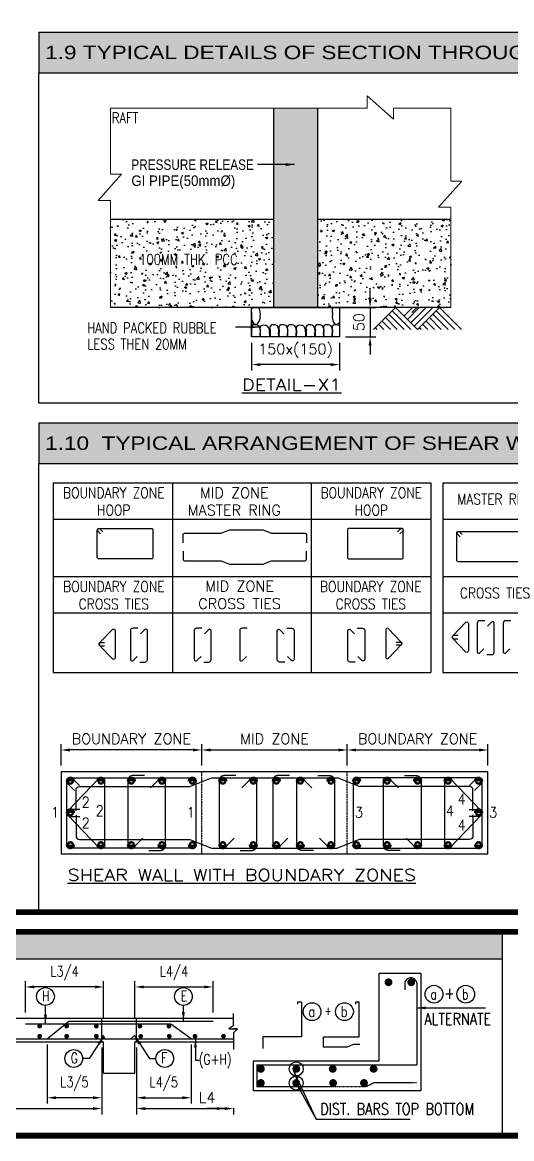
# Model space of a CAD drawing. Header units: inches. Extents: x 74008 to 297778, y 30011 to 129011.
# Drawn here: x 98459 to 110983, y 54626 to 83181 of the extents above; entities that cross this region are included whole.
import ezdxf
from ezdxf.enums import TextEntityAlignment as Align

# ---------------------------------------------------------------- set-up
doc = ezdxf.new("R2010")
doc.units = ezdxf.units.IN
doc.header["$MEASUREMENT"] = 0
doc.linetypes.add('HIDDEN', pattern=[0.375, 0.25, -0.125])
for name, color, linetype in [('BEAM', 7, 'Continuous'), ('BEAM LAYOUT DIMENTION AROOW', 9, 'Continuous'), ('BEAM_BAR', 4, 'Continuous'), ('BEAM_DETAILING_DIMENSION_ARROW', 9, 'Continuous'), ('BEAM_DETAILING_TITLE', 7, 'Continuous'), ('BEAM_SCHEDULE', 7, 'Continuous'), ('BEAM_STEEL_TEXT', 7, 'Continuous'), ('COL_STEEL', 7, 'Continuous'), ('COLUMN', 2, 'Continuous'), ('COLUMN LINKS NO_TEXT', 7, 'Continuous'), ('COLUMN_CENTER', 1, 'Continuous'), ('COLUMN_SCHEDULE', 7, 'Continuous'), ('DOUNT', 7, 'Continuous'), ('ELEVMARK', 7, 'Continuous'), ('HARD_STRATA', 8, 'Continuous'), ('HATCH', 8, 'Continuous'), ('RUBBLE', 8, 'Continuous'), ('Schedule Border', 4, 'Continuous')]:
    doc.layers.add(name, color=color, linetype=linetype)
doc.layers.add('CUTOUT', color=8, linetype='Continuous', lineweight=5)
doc.layers.add('SOLID', color=11, linetype='Continuous', lineweight=15)
doc.styles.add('ARIAL', font='arial.ttf')
doc.styles.add('ROMAND', font='romanD.shx')
doc.styles.add('ROMANS', font='romans.shx')
doc.dimstyles.new('DIM-150', dxfattribs={"dimscale": 150, "dimtxt": 1.8, "dimasz": 1.25, "dimexe": 1, "dimexo": 1, "dimgap": 1, "dimtad": 1, "dimdec": 0, "dimzin": 0, "dimdsep": 46, "dimtxsty": 'ROMANS', "dimblk2": 'DOT', "dimcen": 0.0625, "dimdle": 0.5, "dimclrd": 9, "dimclre": 9, "dimclrt": 7, "dimadec": 0, "dimazin": 0, "dimtfac": 1, "dimtdec": 0, "dimtmove": 0, "dimatfit": 3, "dimfxl": 0, "dimtolj": 1, "dimtzin": 3, "dimarcsym": 0})

# ---------------------------------------------------------------- blocks, each defined once
blk = doc.blocks.new('*T120')
at = {"layer": 'BEAM_SCHEDULE', "color": 4}
for p, q in [((0, 0), (41640, 0)), ((0, 0), (0, -1044)), ((41640, 0), (41640, -1044)), ((0, -1044), (41640, -1044))]:
    blk.add_line(p, q, dxfattribs=at)
at = {"layer": 'BEAM_SCHEDULE', "color": 58}
blk.add_solid([(0, 0), (0, -1044), (41640, 0), (41640, -1044)], dxfattribs=at)
at = {"layer": 'BEAM_SCHEDULE', "color": 3, "insert": (162, -522), "char_height": 345, "width": 41315.56, "attachment_point": 4, "style": 'ARIAL'}
blk.add_mtext('{\\W1.2;1.9 TYPICAL DETAILS OF SECTION THROUGH BASEMENT RAFT }', dxfattribs=at)
blk = doc.blocks.new('*T127')
at = {"layer": 'BEAM_SCHEDULE', "color": 4}
for p, q in [((0, 0), (24653, 0)), ((0, 0), (0, -1044)), ((24653, 0), (24653, -1044)), ((0, -1044), (24653, -1044))]:
    blk.add_line(p, q, dxfattribs=at)
at = {"layer": 'BEAM_SCHEDULE', "color": 58}
blk.add_solid([(0, 0), (0, -1044), (24653, 0), (24653, -1044)], dxfattribs=at)
at = {"layer": 'BEAM_SCHEDULE', "color": 3, "insert": (162, -522), "char_height": 345, "width": 24329.38, "attachment_point": 4, "style": 'ARIAL'}
blk.add_mtext('{\\W1.2;1.10  TYPICAL ARRANGEMENT OF SHEAR WALL }', dxfattribs=at)
blk = doc.blocks.new('*T130')
at = {"layer": 'BEAM_SCHEDULE', "color": 4}
for p, q in [((0, 0), (32205, 0)), ((0, 0), (0, -696)), ((32205, 0), (32205, -696)), ((0, -696), (32205, -696))]:
    blk.add_line(p, q, dxfattribs=at)
at = {"layer": 'BEAM_SCHEDULE', "color": 58}
blk.add_solid([(0, 0), (0, -696), (32205, 0), (32205, -696)], dxfattribs=at)
at = {"layer": 'BEAM_SCHEDULE', "color": 3, "insert": (108, -348), "char_height": 345, "width": 31989.01, "attachment_point": 4, "style": 'ARIAL'}
blk.add_mtext('{\\W1.2;3.1  TYPICAL DETAILS OF R.C.C. SLAB}', dxfattribs=at)
blk = doc.blocks.new('_DOT')
at = {"color": 0, "linetype": 'ByBlock'}
blk.add_line((-0.5, 0), (-1, 0), dxfattribs=at)
at = {"color": 0, "linetype": 'ByBlock', "const_width": 0.5}
blk.add_lwpolyline([(-0.25, 0, 1), (0.25, 0, 1)], format="xyb", close=True, dxfattribs=at)
blk = doc.blocks.new('*D109')
at = {"layer": 'BEAM_DETAILING_DIMENSION_ARROW', "color": 9, "lineweight": -2}
for p, q in [((107359, 76112), (107359, 76337)), ((106163, 75887), (107509, 75887)), ((107359, 75887), (107359, 75137)), ((106726, 75137), (107509, 75137)), ((107359, 74912), (107359, 74687))]:
    blk.add_line(p, q, dxfattribs=at)
at = {"layer": 'BEAM_DETAILING_DIMENSION_ARROW', "color": 9}
for points in [[(107322, 76112), (107397, 76112), (107359, 75887)], [(107322, 74912), (107397, 74912), (107359, 75137)]]:
    blk.add_solid(points, dxfattribs=at)
at = {"layer": 'DEFPOINTS', "color": 0}
for p in [(106013, 75887, 0), (106576, 75137), (107359, 75137)]:
    blk.add_point(p, dxfattribs=at)
at = {"layer": 'BEAM_DETAILING_DIMENSION_ARROW', "color": 7, "insert": (107074, 75512), "char_height": 270, "attachment_point": 5, "rotation": 90, "style": 'ROMANS'}
blk.add_mtext('\\A1;50', dxfattribs=at)
blk = doc.blocks.new('*D110')
at = {"layer": 'BEAM_DETAILING_DIMENSION_ARROW', "color": 9, "lineweight": -2}
for p, q in [((104326, 74987), (104326, 74276)), ((106576, 74987), (106576, 74276)), ((106351, 74426), (104551, 74426))]:
    blk.add_line(p, q, dxfattribs=at)
at = {"layer": 'BEAM_DETAILING_DIMENSION_ARROW', "color": 9}
for points in [[(104551, 74463), (104551, 74388), (104326, 74426)], [(106351, 74463), (106351, 74388), (106576, 74426)]]:
    blk.add_solid(points, dxfattribs=at)
at = {"layer": 'DEFPOINTS', "color": 0}
for p in [(104326, 75137), (106576, 75137), (104326, 74426)]:
    blk.add_point(p, dxfattribs=at)
at = {"layer": 'BEAM_DETAILING_DIMENSION_ARROW', "color": 7, "insert": (105451, 74781), "char_height": 270, "attachment_point": 5, "style": 'ROMANS'}
blk.add_mtext('\\A1;150x(150)', dxfattribs=at)
blk = doc.blocks.new('*D60')
at = {"layer": 'BEAM_DETAILING_DIMENSION_ARROW', "color": 9, "lineweight": -2}
for p, q in [((102780, 57032), (102780, 55523)), ((101380, 56219), (101380, 55523)), ((101605, 55673), (102555, 55673))]:
    blk.add_line(p, q, dxfattribs=at)
at = {"layer": 'BEAM_DETAILING_DIMENSION_ARROW', "color": 9}
for points in [[(101605, 55710), (101605, 55635), (101380, 55673)], [(102555, 55710), (102555, 55635), (102780, 55673)]]:
    blk.add_solid(points, dxfattribs=at)
at = {"layer": 'DEFPOINTS', "color": 0}
for p in [(102780, 57182), (101380, 56369), (102780, 55673)]:
    blk.add_point(p, dxfattribs=at)
at = {"layer": 'BEAM_DETAILING_DIMENSION_ARROW', "color": 7, "insert": (102080, 56029), "char_height": 270, "attachment_point": 5, "style": 'ROMANS'}
blk.add_mtext('\\A1;{\\W0.8;\\C6;L4/5}', dxfattribs=at)
blk = doc.blocks.new('*D61')
at = {"layer": 'BEAM_DETAILING_DIMENSION_ARROW', "color": 9, "lineweight": -2}
for p, q in [((99095, 57032), (99095, 55523)), ((100492, 56250), (100492, 55523)), ((100267, 55673), (99320, 55673))]:
    blk.add_line(p, q, dxfattribs=at)
at = {"layer": 'BEAM_DETAILING_DIMENSION_ARROW', "color": 9}
for points in [[(99320, 55710), (99320, 55635), (99095, 55673)], [(100267, 55710), (100267, 55635), (100492, 55673)]]:
    blk.add_solid(points, dxfattribs=at)
at = {"layer": 'DEFPOINTS', "color": 0}
for p in [(99095, 57182), (100492, 56400), (99095, 55673)]:
    blk.add_point(p, dxfattribs=at)
at = {"layer": 'BEAM_DETAILING_DIMENSION_ARROW', "color": 7, "insert": (99793, 56029), "char_height": 270, "attachment_point": 5, "style": 'ROMANS'}
blk.add_mtext('\\A1;{\\W0.8;\\C6;L3/5}', dxfattribs=at)
blk = doc.blocks.new('*D65')
at = {"layer": 'BEAM_DETAILING_DIMENSION_ARROW', "color": 9, "lineweight": -2}
for p, q in [((94416, 56955), (94416, 55246)), ((100492, 56955), (100492, 55246)), ((94641, 55396), (100267, 55396))]:
    blk.add_line(p, q, dxfattribs=at)
at = {"layer": 'BEAM_DETAILING_DIMENSION_ARROW', "color": 9}
for points in [[(94641, 55433), (94641, 55358), (94416, 55396)], [(100267, 55433), (100267, 55358), (100492, 55396)]]:
    blk.add_solid(points, dxfattribs=at)
at = {"layer": 'DEFPOINTS', "color": 0}
for p in [(94416, 57105), (100492, 57105), (100492, 55396)]:
    blk.add_point(p, dxfattribs=at)
at = {"layer": 'BEAM_DETAILING_DIMENSION_ARROW', "color": 7, "insert": (97454, 55681), "char_height": 270, "attachment_point": 5, "style": 'ROMANS'}
blk.add_mtext('\\A1;{\\C6;L3}', dxfattribs=at)
blk = doc.blocks.new('*D71')
at = {"layer": 'BEAM_DETAILING_DIMENSION_ARROW', "color": 9, "lineweight": -2}
for p, q in [((98540, 57855), (98540, 58657)), ((100540, 57855), (100540, 58657)), ((100315, 58507), (98765, 58507))]:
    blk.add_line(p, q, dxfattribs=at)
at = {"layer": 'BEAM_DETAILING_DIMENSION_ARROW', "color": 9}
for points in [[(98765, 58544), (98765, 58469), (98540, 58507)], [(100315, 58544), (100315, 58469), (100540, 58507)]]:
    blk.add_solid(points, dxfattribs=at)
at = {"layer": 'DEFPOINTS', "color": 0}
for p in [(98540, 58507), (98540, 57705), (100540, 57705)]:
    blk.add_point(p, dxfattribs=at)
at = {"layer": 'BEAM_DETAILING_DIMENSION_ARROW', "color": 7, "insert": (99540, 58862), "char_height": 270, "attachment_point": 5, "style": 'ROMANS'}
blk.add_mtext('\\A1;{\\W0.8;\\C6;L3/4}', dxfattribs=at)
blk = doc.blocks.new('*D72')
at = {"layer": 'BEAM_DETAILING_DIMENSION_ARROW', "color": 9, "lineweight": -2}
for p, q in [((101340, 57855), (101340, 58657)), ((103340, 57855), (103340, 58657)), ((101565, 58507), (103115, 58507))]:
    blk.add_line(p, q, dxfattribs=at)
at = {"layer": 'BEAM_DETAILING_DIMENSION_ARROW', "color": 9}
for points in [[(101565, 58544), (101565, 58469), (101340, 58507)], [(103115, 58544), (103115, 58469), (103340, 58507)]]:
    blk.add_solid(points, dxfattribs=at)
at = {"layer": 'DEFPOINTS', "color": 0}
for p in [(103340, 58507), (101340, 57705), (103340, 57705)]:
    blk.add_point(p, dxfattribs=at)
at = {"layer": 'BEAM_DETAILING_DIMENSION_ARROW', "color": 7, "insert": (102340, 58862), "char_height": 270, "attachment_point": 5, "style": 'ROMANS'}
blk.add_mtext('\\A1;{\\W0.8;\\C6;L4/4}', dxfattribs=at)
blk = doc.blocks.new('*D211')
at = {"layer": 'BEAM_DETAILING_DIMENSION_ARROW', "color": 9, "lineweight": -2}
for p, q in [((101380, 56955), (101380, 55246)), ((103864, 55407), (103864, 55246)), ((101605, 55396), (103639, 55396))]:
    blk.add_line(p, q, dxfattribs=at)
at = {"layer": 'BEAM_DETAILING_DIMENSION_ARROW', "color": 9}
for points in [[(101605, 55433), (101605, 55358), (101380, 55396)], [(103639, 55433), (103639, 55358), (103864, 55396)]]:
    blk.add_solid(points, dxfattribs=at)
at = {"layer": 'DEFPOINTS', "color": 0}
for p in [(101380, 57105), (103864, 55557), (103864, 55396)]:
    blk.add_point(p, dxfattribs=at)
at = {"layer": 'BEAM_DETAILING_DIMENSION_ARROW', "color": 7, "insert": (103188, 55681), "char_height": 270, "attachment_point": 5, "style": 'ROMANS'}
blk.add_mtext('\\A1;{\\C6;L4}', dxfattribs=at)
blk = doc.blocks.new('*D76')
at = {"layer": 'BEAM_DETAILING_DIMENSION_ARROW', "color": 9, "lineweight": -2}
for p, q in [((99450, 64169), (99450, 64718)), ((102825, 64568), (99675, 64568)), ((103050, 64169), (103050, 64718))]:
    blk.add_line(p, q, dxfattribs=at)
at = {"layer": 'BEAM_DETAILING_DIMENSION_ARROW', "color": 9}
for points in [[(99675, 64605), (99675, 64530), (99450, 64568)], [(102825, 64605), (102825, 64530), (103050, 64568)]]:
    blk.add_solid(points, dxfattribs=at)
at = {"layer": 'DEFPOINTS', "color": 0}
for p in [(99450, 64568), (99450, 64019), (103050, 64019)]:
    blk.add_point(p, dxfattribs=at)
at = {"layer": 'BEAM_DETAILING_DIMENSION_ARROW', "color": 7, "insert": (101250, 64853), "char_height": 270, "attachment_point": 5, "style": 'ROMANS'}
blk.add_mtext('\\A1;BOUNDARY ZONE', dxfattribs=at)
blk = doc.blocks.new('*D77')
at = {"layer": 'BEAM_DETAILING_DIMENSION_ARROW', "color": 9, "lineweight": -2}
for p, q in [((106775, 64169), (106775, 64718)), ((107000, 64568), (110150, 64568)), ((110375, 64169), (110375, 64718))]:
    blk.add_line(p, q, dxfattribs=at)
at = {"layer": 'BEAM_DETAILING_DIMENSION_ARROW', "color": 9}
for points in [[(107000, 64605), (107000, 64530), (106775, 64568)], [(110150, 64605), (110150, 64530), (110375, 64568)]]:
    blk.add_solid(points, dxfattribs=at)
at = {"layer": 'DEFPOINTS', "color": 0}
for p in [(110375, 64568), (106775, 64019), (110375, 64019)]:
    blk.add_point(p, dxfattribs=at)
at = {"layer": 'BEAM_DETAILING_DIMENSION_ARROW', "color": 7, "insert": (108575, 64853), "char_height": 270, "attachment_point": 5, "style": 'ROMANS'}
blk.add_mtext('\\A1;BOUNDARY ZONE', dxfattribs=at)
blk = doc.blocks.new('*D78')
at = {"layer": 'BEAM_DETAILING_DIMENSION_ARROW', "color": 9, "lineweight": -2}
for p, q in [((103050, 64169), (103050, 64718)), ((103275, 64568), (106550, 64568)), ((106775, 64169), (106775, 64718))]:
    blk.add_line(p, q, dxfattribs=at)
at = {"layer": 'BEAM_DETAILING_DIMENSION_ARROW', "color": 9}
for points in [[(103275, 64605), (103275, 64530), (103050, 64568)], [(106550, 64605), (106550, 64530), (106775, 64568)]]:
    blk.add_solid(points, dxfattribs=at)
at = {"layer": 'DEFPOINTS', "color": 0}
for p in [(106775, 64568), (103050, 64019), (106775, 64019)]:
    blk.add_point(p, dxfattribs=at)
at = {"layer": 'BEAM_DETAILING_DIMENSION_ARROW', "color": 7, "insert": (104913, 64853), "char_height": 270, "attachment_point": 5, "style": 'ROMANS'}
blk.add_mtext('\\A1;MID ZONE', dxfattribs=at)

msp = doc.modelspace()

# ---------------------------------------------------------------- hatches: boundary and pattern name
at = {"layer": 'HATCH'}
h = msp.add_hatch(dxfattribs=at)
h.set_pattern_fill('AR-CONC', color=256, scale=75, style=0)
h.set_pattern_definition([(50, (-11984041.02, -1375973.5), (537.945137, -47.064101), [56.25, -618.75]), (355, (-11984041, -1375973.5), (-104.0635, 564.1441), [45, -495]), (100.4514, (-11983996.2, -1375977.4), (433.882036, 517.079657), [47.805142, -525.856584]), (46.1842, (-11984041, -1375823.5), (800.430786, -124.13926), [84.375, -928.125]), (96.6356, (-11983974.3, -1375833.8), (700.99703, 730.588403), [71.707716, -788.78475]), (351.1842, (-11984041, -1375823.5), (700.99646, 730.58895), [67.5, -742.5]), (21, (-11983966.02, -1375861), (447.680289, -301.964168), [56.25, -618.75]), (326, (-11983966, -1375861), (182.4865, 543.862534), [45, -495]), (71.4514, (-11983928.7, -1375886.15), (630.166971, 241.897873), [47.805143, -525.856584]), (37.5, (-11984041.02, -1375973.5), (9.1198915, 249.6703904), [0, -489, 0, -502.5, 0, -496.875]), (7.5, (-11984041.02, -1375973.5), (197.302153, 295.808784), [0, -286.5, 0, -477.75, 0, -189.375]), (327.5, (-11984208.27, -1375973.5), (400.366827, -16.9161538), [0, -187.5, 0, -585, 0, -776.25]), (317.5, (-11984283.27, -1375973.5), (437.389627, 75.078737), [0, -243.75, 0, -388.5, 0, -551.25])])
h.paths.add_polyline_path([(100711.5, 78136.6), (100711.5, 75886.6), (104888.3, 75886.6), (104888.3, 78136.6)])
h.paths.add_polyline_path([(109431.8, 75886.6), (109414.4, 78136.6), (106013.3, 78136.6), (106013.3, 75886.6)])
at = {"layer": 'SOLID'}
msp.add_hatch(color=256, dxfattribs=at).paths.add_polyline_path([(106013.3, 80989.2), (104888.3, 80989.2), (104888.3, 75886.6), (106013.3, 75886.6)])

# ---------------------------------------------------------------- linework, layer by layer
at = {"color": 8}
for points in [[(98880, 81887.1), (140519.5, 81887.1), (140519.5, 73436.4), (98880, 73436.4)], [(98880, 71892.4), (123533.3, 71892.4), (123533.3, 60418), (98880, 60418)], [(78534.9, 59222), (110740, 59222), (110740, 54700.6), (78534.9, 54700.6)]]:
    msp.add_lwpolyline(points, close=True, dxfattribs=at)
at = {"layer": 'BEAM', "ltscale": 7}
for p, q in [((104888.3, 78136.6, 0), (100711.5, 78136.6, 0)), ((109425.5, 78136.6, 0), (106013.3, 78136.6, 0)), ((109423.1, 75886.6, 0), (100711.5, 75886.6, 0))]:
    msp.add_line(p, q, dxfattribs=at)
at = {"layer": 'BEAM', "color": 7}
for p, q in [((107588.1, 56615.9), (107588.1, 58862.6)), ((107588.1, 58862.6), (108654.4, 58862.6)), ((108654.4, 58862.6), (108654.4, 55847.6)), ((104363.7, 56615.9), (107588.1, 56615.9)), ((104363.7, 56615.9), (104363.7, 55847.6)), ((108654.4, 55847.6), (104363.7, 55847.6))]:
    msp.add_line(p, q, dxfattribs=at)
at = {"layer": 'BEAM'}
for p, q in [((100540, 57705.2), (100540, 58063.8)), ((101340, 57705.2), (101340, 58051.3)), ((78840, 57705.2), (103858, 57705.2)), ((100491.6, 57105.2), (100491.6, 57705.2)), ((101379.7, 57105.2), (101379.7, 57705.2)), ((94340, 57105.2), (100540, 57105.2)), ((100540, 56305.2), (100540, 57105.2)), ((101340, 56305.2), (101340, 57105.2)), ((101340, 57105.2), (103858, 57105.2)), ((100540, 56305.2), (101340, 56305.2))]:
    msp.add_line(p, q, dxfattribs=at)
at = {"layer": 'BEAM', "color": 8}
for p, q in [((103858, 57823.8), (103858, 57509.4)), ((103858, 57509.4), (103740.8, 57437.9)), ((103740.8, 57437.9), (103969.4, 57437.9)), ((103863.9, 57437.9), (103969.4, 57437.9)), ((103969.4, 57437.9), (103863.9, 57437.9)), ((103969.4, 57437.9), (103863.9, 57330.7)), ((103863.9, 57330.7), (103863.9, 56906.5))]:
    msp.add_line(p, q, dxfattribs=at)
at = {"layer": 'BEAM', "color": 224, "const_width": 150}
for points in [[(140519.5, 60418), (74507.6, 60418), (74507.6, 128510.7), (140519.5, 128510.7)], [(78534.9, 54700.6), (125932.6, 54700.6), (125932.6, 59918), (78534.9, 59918)]]:
    msp.add_lwpolyline(points, close=True, dxfattribs=at)
at = {"layer": 'BEAM_BAR', "color": 6, "ltscale": 0.5}
for p, q in [((103298.9, 63857.8), (106526.6, 63857.8)), ((103298.9, 62057.8), (106526.6, 62057.8))]:
    msp.add_line(p, q, dxfattribs=at)
at = {"layer": 'BEAM_BAR', "color": 4}
for p, q in [((108247.9, 58552.3), (108247.9, 58430.7)), ((108554.4, 58604.5), (108554.4, 56515.9)), ((104463.7, 56515.9), (108554.4, 56515.9)), ((104463.7, 56515.9), (104463.7, 55947.6))]:
    msp.add_line(p, q, dxfattribs=at)
at = {"layer": 'BEAM_BAR'}
for p, q in [((102255.5, 57557.6), (98537.5, 57557.6)), ((99094.8, 57181.8), (99652.2, 57630.9)), ((99652.2, 57630.9), (103340.9, 57630.9)), ((102776.2, 57181.8), (102255.5, 57557.6)), ((78919.1, 57181.8), (103858, 57181.8)), ((100580.2, 57181.8), (100516.4, 57276.7)), ((101232.3, 57181.8), (101337.9, 57271.3))]:
    msp.add_line(p, q, dxfattribs=at)
at = {"layer": 'BEAM_BAR', "color": 4, "linetype": 'HIDDEN'}
for p, q in [((107228.5, 55947.6), (107462, 56061.5)), ((107462, 56061.5), (108558.5, 56061.5)), ((107228.5, 55947.6), (104463.7, 55947.6))]:
    msp.add_line(p, q, dxfattribs=at)
at = {"layer": 'BEAM_BAR', "color": 6}
for points in [[(100517.3, 70148.6), (100444, 70221.9, 1), (100389, 70166.9), (100462.3, 70093.6)], [(108065, 70148.6), (108138.3, 70221.9, -1), (108193.3, 70166.9), (108120, 70093.6)], [(109719.5, 70076.1), (109646.2, 70149.4, 1), (109591.2, 70094.4), (109664.5, 70021.1)], [(109602.8, 67492.3), (109499.1, 67492.3, 1), (109499.1, 67414.5), (109602.8, 67414.5)], [(100564.1, 67312.3), (100460.4, 67312.3, 1), (100460.4, 67234.5), (100564.1, 67234.5)], [(108030.2, 67330.1), (108133.9, 67330.1, -1), (108133.9, 67252.3), (108030.2, 67252.3)], [(99923.3, 63661.7), (99753.6, 63831.4, 1), (99626.4, 63704.1), (99796.1, 63534.4)], [(99930, 63047.8), (99690, 63047.8, 1), (99690, 62867.8), (99930, 62867.8)]]:
    msp.add_lwpolyline(points, format="xyb", dxfattribs=at)
at = {"layer": 'BEAM_BAR', "color": 6, "ltscale": 0.5}
for points in [[(100416.5, 70233.3), (101764.3, 70233.3, -0.4142136), (101803.2, 70194.4), (101803.2, 69494.6, -0.4142136), (101764.3, 69455.7), (100416.5, 69455.7, -0.4142136), (100377.6, 69494.6), (100377.6, 70194.4, -0.4142136)], [(108165.8, 70233.3), (106817.9, 70233.3, 0.4142136), (106779.1, 70194.4), (106779.1, 69494.6, 0.4142136), (106817.9, 69455.7), (108165.8, 69455.7, 0.4142136), (108204.7, 69494.6), (108204.7, 70194.4, 0.4142136)], [(109618.7, 70160.8), (114187.3, 70160.8, -0.4142136), (114226.1, 70121.9), (114226.1, 69422, -0.4142136), (114187.3, 69383.2), (109618.7, 69383.2, -0.4142136), (109579.8, 69422), (109579.8, 70121.9, -0.4142136)], [(99690, 63857.8), (102810, 63857.8, -0.4142136), (102900, 63767.8), (102900, 62147.8, -0.4142136), (102810, 62057.8), (99690, 62057.8, -0.4142136), (99600, 62147.8), (99600, 63767.8, -0.4142136)], [(110135.5, 63857.8), (107015.5, 63857.8, 0.4142136), (106925.5, 63767.8), (106925.5, 62147.8, 0.4142136), (107015.5, 62057.8), (110135.5, 62057.8, 0.4142136), (110225.5, 62147.8), (110225.5, 63767.8, 0.4142136)], [(110188.1, 63030.7), (109408.1, 63840.7, 0.6117597), (109265.5, 63767.8), (109265.5, 62147.8, 0.6117597), (109408.1, 62074.8), (110188.1, 62884.8, 0.5114345)]]:
    msp.add_lwpolyline(points, format="xyb", close=True, dxfattribs=at)
for points in [[(102572.1, 69869), (102572.1, 70077.2, -0.4142136), (102607.1, 70112.1), (103547.8, 70112.1), (103762.9, 70199), (104617.4, 70199), (104832.5, 70112.1), (105694.9, 70112.1, -0.4142136), (105729.8, 70077.2), (105729.8, 69869)], [(102572.1, 69652.8), (102572.1, 69444.6, 0.4142136), (102607.1, 69409.6), (103547.8, 69409.6), (103762.9, 69322.7), (104617.4, 69322.7), (104832.5, 69409.6), (105694.9, 69409.6, 0.4142136), (105729.8, 69444.6), (105729.8, 69652.8)], [(99832.7, 63008.9), (99832.7, 63544.3, -0.4142136), (99922.7, 63634.3), (102745.7, 63634.3), (103298.9, 63857.8)], [(109992.7, 63008.9), (109992.7, 63544.3, 0.4142136), (109902.7, 63634.3), (107079.8, 63634.3), (106526.6, 63857.8)], [(109902.1, 63661.7), (110071.8, 63831.4, -1), (110199.1, 63704.1), (110029.4, 63534.4)], [(99832.7, 62906.7), (99832.7, 62371.3, 0.4142136), (99922.7, 62281.3), (102745.7, 62281.3), (103298.9, 62057.8)], [(109992.7, 62906.7), (109992.7, 62371.3, -0.4142136), (109902.7, 62281.3), (107079.8, 62281.3), (106526.6, 62057.8)], [(109895.5, 63047.8), (110135.5, 63047.8, -1), (110135.5, 62867.8), (109895.5, 62867.8)]]:
    msp.add_lwpolyline(points, format="xyb", dxfattribs=at)
at = {"layer": 'BEAM_BAR', "color": 3}
for points in [[(101416.7, 67683.8), (101285.8, 67683.8, 0.4142136), (101226.4, 67624.4), (101226.4, 66886.6, 0.6681786), (101295.6, 66858), (101398.8, 66961.3)], [(103049.8, 67683.8), (102919, 67683.8, 0.4142136), (102859.6, 67624.4), (102859.6, 66886.6, 0.6681786), (102928.7, 66858), (103032, 66961.3)], [(104212.9, 67683.8), (104082.1, 67683.8, 0.4142136), (104022.7, 67624.4), (104022.7, 66886.6, 0.6681786), (104091.8, 66858), (104195.1, 66961.3)], [(105225, 67683.8), (105355.8, 67683.8, -0.4142136), (105415.2, 67624.4), (105415.2, 66886.6, -0.6681786), (105346.1, 66858), (105242.8, 66961.3)], [(107030.9, 67683.8), (107161.8, 67683.8, -0.4142136), (107221.2, 67624.4), (107221.2, 66886.6, -0.6681786), (107152, 66858), (107048.8, 66961.3)], [(110292, 67875.2), (110161.2, 67875.2, 0.4142136), (110101.8, 67815.8), (110101.8, 67078.1, 0.6681786), (110170.9, 67049.5), (110274.2, 67152.8)], [(110343.5, 67010), (110474.4, 67010, 0.4142136), (110533.8, 67069.4), (110533.8, 67807.1, 0.6681786), (110464.7, 67835.8), (110361.4, 67732.5)], [(110957.4, 67875.2), (110826.6, 67875.2, 0.4142136), (110767.2, 67815.8), (110767.2, 67078.1, 0.6681786), (110836.3, 67049.5), (110939.6, 67152.8)], [(101468.2, 66818.5), (101599, 66818.5, 0.4142136), (101658.4, 66877.9), (101658.4, 67615.6, 0.6681786), (101589.3, 67644.3), (101486, 67541)], [(103101.3, 66818.5), (103232.2, 66818.5, 0.4142136), (103291.6, 66877.9), (103291.6, 67615.6, 0.6681786), (103222.4, 67644.3), (103119.1, 67541)], [(105173.5, 66818.5), (105042.6, 66818.5, -0.4142136), (104983.2, 66877.9), (104983.2, 67615.6, -0.6681786), (105052.4, 67644.3), (105155.7, 67541)], [(106979.4, 66818.5), (106848.6, 66818.5, -0.4142136), (106789.2, 66877.9), (106789.2, 67615.6, -0.6681786), (106858.3, 67644.3), (106961.6, 67541)], [(101582.8, 63919.2), (101292, 63919.2, 0.4142136), (101160, 63787.2), (101160, 62147.8, 0.6681786), (101313.6, 62084.1), (101543.2, 62313.7)], [(101697.2, 61996.4), (101988, 61996.4, 0.4142136), (102120, 62128.4), (102120, 63767.8, 0.6681786), (101966.4, 63831.4), (101736.8, 63601.9)], [(103922.8, 63919.2), (103632, 63919.2, 0.4142136), (103500, 63787.2), (103500, 62147.8, 0.6681786), (103653.6, 62084.1), (103883.2, 62313.7)], [(104037.2, 61996.4), (104328, 61996.4, 0.4142136), (104460, 62128.4), (104460, 63767.8, 0.6681786), (104306.4, 63831.4), (104076.8, 63601.9)], [(105295, 63919.2), (105004.2, 63919.2, 0.4142136), (104872.2, 63787.2), (104872.2, 62147.8, 0.6681786), (105025.8, 62084.1), (105255.3, 62313.7)], [(105908.2, 61996.4), (105617.5, 61996.4, -0.4142136), (105485.5, 62128.4), (105485.5, 63767.8, -0.6681786), (105639.1, 63831.4), (105868.6, 63601.9)], [(106022.7, 63919.2), (106313.5, 63919.2, -0.4142136), (106445.5, 63787.2), (106445.5, 62147.8, -0.6681786), (106291.8, 62084.1), (106062.3, 62313.7)], [(108128.2, 61996.4), (107837.5, 61996.4, -0.4142136), (107705.5, 62128.4), (107705.5, 63767.8, -0.6681786), (107859.1, 63831.4), (108088.6, 63601.9)], [(108242.7, 63919.2), (108533.5, 63919.2, -0.4142136), (108665.5, 63787.2), (108665.5, 62147.8, -0.6681786), (108511.8, 62084.1), (108282.3, 62313.7)]]:
    msp.add_lwpolyline(points, format="xyb", dxfattribs=at)
at = {"layer": 'BEAM_BAR', "color": 6}
for points in [[(108156.6, 67322.7), (107819.7, 67672.6, 0.6117597), (107758, 67641.1), (107758, 66941.3, 0.6117597), (107819.7, 66909.8), (108156.6, 67259.7, 0.5114345)], [(109476.4, 67484.9), (109813.3, 67834.8, -0.6117597), (109875, 67803.3), (109875, 67103.5, -0.6117597), (109813.3, 67072), (109476.4, 67421.9, -0.5114345)], [(100437.6, 67304.9), (100774.6, 67654.9, -0.6117597), (100836.2, 67623.3), (100836.2, 66923.5, -0.6117597), (100774.6, 66892), (100437.6, 67241.9, -0.5114345)], [(99637.3, 63030.7), (100417.3, 63840.7, -0.6117597), (100560, 63767.8), (100560, 62147.8, -0.6117597), (100417.3, 62074.8), (99637.3, 62884.8, -0.5114345)]]:
    msp.add_lwpolyline(points, format="xyb", close=True, dxfattribs=at)
at = {"layer": 'BEAM_BAR', "color": 7}
for points, const_width in [([(107880.1, 58625.7, -1), (107780.1, 58625.7, -1)], 100), ([(108362.4, 58625.7, 1), (108462.4, 58625.7, 1)], 100), ([(98871.6, 57503.7, 1), (98931.6, 57503.7, 1)], 60), ([(99562.6, 57503.7, 1), (99622.6, 57503.7, 1)], 60), ([(100323.5, 57503.7, 1), (100383.5, 57503.7, 1)], 60), ([(101437.6, 57503.7, 1), (101497.6, 57503.7, 1)], 60), ([(102180.2, 57503.7, 1), (102240.2, 57503.7, 1)], 60), ([(98871.6, 57245.8, 1), (98931.6, 57245.8, 1)], 60), ([(99562.6, 57245.8, 1), (99622.6, 57245.8, 1)], 60), ([(100323.5, 57245.8, 1), (100383.5, 57245.8, 1)], 60), ([(101459.7, 57245.8, 1), (101519.7, 57245.8, 1)], 60), ([(102189.1, 57245.8, 1), (102249.1, 57245.8, 1)], 60), ([(102848.2, 57245.8, 1), (102908.2, 57245.8, 1)], 60), ([(103577.7, 57245.8, 1), (103637.7, 57245.8, 1)], 60), ([(104514.1, 56411.4, 1), (104614.1, 56411.4, 1)], 100), ([(105420.7, 56411.4, 1), (105520.7, 56411.4, 1)], 100), ([(106352.4, 56411.4, 1), (106452.4, 56411.4, 1)], 100), ([(107399.9, 56411.4, 1), (107499.9, 56411.4, 1)], 100), ([(104514.1, 56049.2, 1), (104614.1, 56049.2, 1)], 100), ([(105417.5, 56049.2, 1), (105517.5, 56049.2, 1)], 100), ([(106362.6, 56049.2, 1), (106462.6, 56049.2, 1)], 100), ([(107153.1, 56049.2, 1), (107253.1, 56049.2, 1)], 100)]:
    msp.add_lwpolyline(points, format="xyb", close=True, dxfattribs=dict(at, const_width=const_width))
at = {"layer": 'BEAM_BAR', "color": 4}
msp.add_arc((108400, 58585.6), 155.6, 6.97215, 192.34185, dxfattribs=at)
at = {"layer": 'BEAM_DETAILING_DIMENSION_ARROW', "color": 9}
for centre in [(105470.7, 56411.4), (105467.5, 56049.2)]:
    msp.add_circle(centre, 179.8, dxfattribs=at)
at = {"layer": 'BEAM_STEEL_TEXT', "color": 6}
for p, q in [((105601.1, 58117.3), (105505.6, 58117.3)), ((105505.6, 58117.3), (105505.6, 58062.3)), ((105601.1, 58117.3), (105601.1, 57231.7)), ((106986.5, 58117.3), (106986.5, 58062.3)), ((107081.9, 58117.3), (106986.5, 58117.3)), ((107081.9, 57231.7), (107081.9, 58117.3)), ((104613.8, 57231.7), (104613.8, 56928.3)), ((105601.1, 57231.7), (104613.8, 57231.7)), ((106170.6, 57231.7), (107081.9, 57231.7)), ((106170.6, 56966.2), (106170.6, 57231.7)), ((106767, 56966.2), (106170.6, 56966.2)), ((106767, 56966.2), (106933.3, 57046.3)), ((106933.3, 57046.3), (107099.5, 57046.3))]:
    msp.add_line(p, q, dxfattribs=at)
at = {"layer": 'BEAM_STEEL_TEXT', "color": 8}
for centre in [(108995.6, 58321.3), (109807.2, 58321.3), (99051.3, 58261.5), (102582.2, 58261.5), (105875.3, 57874.3), (106703.4, 57874.8), (99775.2, 56676.5), (102104.8, 56676.5)]:
    msp.add_circle(centre, 227.1, dxfattribs=at)
at = {"layer": 'COLUMN', "color": 8, "linetype": 'HIDDEN', "ltscale": 20}
for p, q in [((103050, 61907.8), (103050, 64007.8)), ((106775.5, 61907.8), (106775.5, 64007.8))]:
    msp.add_line(p, q, dxfattribs=at)
at = {"layer": 'COLUMN', "color": 7, "ltscale": 0.5}
msp.add_lwpolyline([(99450, 61907.8), (110375.5, 61907.8), (110375.5, 64007.8), (99450, 64007.8)], close=True, dxfattribs=at)
at = {"layer": 'COLUMN_SCHEDULE'}
msp.add_lwpolyline([(104325.8, 75886.6), (106575.8, 75886.6), (106575.8, 75136.6), (104325.8, 75136.6)], close=True, dxfattribs=at)
at = {"layer": 'CUTOUT', "ltscale": 5, "elevation": 0}
msp.add_lwpolyline([(109423.1, 80989.2), (107955.3, 80989.2), (107955.3, 80704.8), (107282.8, 81300.2), (107282.8, 80989.2), (100711.5, 80989.2)], dxfattribs=at)
at = {"layer": 'CUTOUT', "ltscale": 5}
for points in [[(100711.5, 80989.2), (100711.5, 79295.7), (100996, 79295.7), (100400.6, 78623.3), (100711.5, 78623.3), (100711.5, 75886.6)], [(109423.1, 80989.2), (109423.1, 79121.4), (109707.6, 79121.4), (109112.2, 78448.9), (109423.1, 78448.9), (109423.1, 75886.6)]]:
    msp.add_lwpolyline(points, dxfattribs=at)
at = {"layer": 'DOUNT', "ltscale": 0.5}
for points in [[(99645, 63767.8, 150, 150, -1), (99735, 63767.8, 90, 90, -1)], [(100425, 63767.8, 150, 150, -1), (100515, 63767.8, 90, 90, -1)], [(101205, 63767.8, 150, 150, -1), (101295, 63767.8, 90, 90, -1)], [(101985, 63767.8, 150, 150, -1), (102075, 63767.8, 90, 90, -1)], [(102855, 63767.8, 150, 150, 1), (102765, 63767.8, 90, 90, 1)], [(103635, 63767.8, 150, 150, 1), (103545, 63767.8, 90, 90, 1)], [(104415, 63767.8, 150, 150, 1), (104325, 63767.8, 90, 90, 1)], [(105007.2, 63767.8, 150, 150, 1), (104917.2, 63767.8, 90, 90, 1)], [(105620.5, 63767.8, 150, 150, 1), (105530.5, 63767.8, 90, 90, 1)], [(106400.5, 63767.8, 150, 150, 1), (106310.5, 63767.8, 90, 90, 1)], [(106970.5, 63767.8, 150, 150, -1), (107060.5, 63767.8, 90, 90, -1)], [(107840.5, 63767.8, 150, 150, 1), (107750.5, 63767.8, 90, 90, 1)], [(108620.5, 63767.8, 150, 150, 1), (108530.5, 63767.8, 90, 90, 1)], [(109400.5, 63767.8, 150, 150, 1), (109310.5, 63767.8, 90, 90, 1)], [(110180.5, 63767.8, 150, 150, 1), (110090.5, 63767.8, 90, 90, 1)], [(99645, 62957.8, 150, 150, -1), (99735, 62957.8, 90, 90, -1)], [(110180.5, 62957.8, 150, 150, 1), (110090.5, 62957.8, 90, 90, 1)], [(99645, 62147.8, 150, 150, 1), (99735, 62147.8, 90, 90, 1)], [(100425, 62147.8, 150, 150, 1), (100515, 62147.8, 90, 90, 1)], [(101205, 62147.8, 150, 150, 1), (101295, 62147.8, 90, 90, 1)], [(101985, 62147.8, 150, 150, 1), (102075, 62147.8, 90, 90, 1)], [(102855, 62147.8, 150, 150, -1), (102765, 62147.8, 90, 90, -1)], [(103635, 62147.8, 150, 150, -1), (103545, 62147.8, 90, 90, -1)], [(104415, 62147.8, 150, 150, -1), (104325, 62147.8, 90, 90, -1)], [(105007.2, 62147.8, 150, 150, -1), (104917.2, 62147.8, 90, 90, -1)], [(105620.5, 62147.8, 150, 150, -1), (105530.5, 62147.8, 90, 90, -1)], [(106400.5, 62147.8, 150, 150, -1), (106310.5, 62147.8, 90, 90, -1)], [(106970.5, 62147.8, 150, 150, 1), (107060.5, 62147.8, 90, 90, 1)], [(107840.5, 62147.8, 150, 150, -1), (107750.5, 62147.8, 90, 90, -1)], [(108620.5, 62147.8, 150, 150, -1), (108530.5, 62147.8, 90, 90, -1)], [(109400.5, 62147.8, 150, 150, -1), (109310.5, 62147.8, 90, 90, -1)], [(110180.5, 62147.8, 150, 150, -1), (110090.5, 62147.8, 90, 90, -1)]]:
    msp.add_lwpolyline(points, format="xyseb", close=True, dxfattribs=at)
at = {"layer": 'ELEVMARK', "ltscale": 7}
for p, q in [((104888.3, 80989.2, 0), (104888.3, 75886.6, 0)), ((106013.3, 80989.2, 0), (106013.3, 75886.6, 0))]:
    msp.add_line(p, q, dxfattribs=at)
at = {"layer": 'HARD_STRATA'}
for p, q in [((108012.4, 75886.6, 0), (107449.9, 75324.1, 0)), ((108229.1, 75324.1, 0), (107839.5, 75713.7, 0)), ((108402, 75324.1, 0), (107926, 75800.1, 0)), ((108574.9, 75324.1, 0), (108012.4, 75886.6, 0)), ((108445.7, 75886.6, 0), (108229.1, 75670, 0)), ((108618.6, 75886.6, 0), (108315.5, 75583.5, 0)), ((108791.6, 75886.6, 0), (108402, 75497, 0)), ((108558.3, 75886.6, 0), (108428.2, 75756.4, 0)), ((108964.5, 75886.6, 0), (108488.5, 75410.6, 0)), ((109137.4, 75886.6, 0), (108574.9, 75324.1, 0)), ((109354.1, 75324.1, 0), (108964.5, 75713.7, 0)), ((109527, 75324.1, 0), (109051, 75800.1, 0)), ((109699.9, 75324.1, 0), (109137.4, 75886.6, 0)), ((107710.3, 75324.1, 0), (107580.1, 75454.3, 0)), ((107883.2, 75324.1, 0), (107666.6, 75540.7, 0)), ((108056.1, 75324.1, 0), (107753, 75627.2, 0)), ((108835.3, 75324.1, 0), (108705.1, 75454.3, 0)), ((109008.2, 75324.1, 0), (108791.6, 75540.7, 0)), ((109181.1, 75324.1, 0), (108878, 75627.2, 0)), ((107537.3, 75324.1, 0), (107493.6, 75367.8, 0)), ((108662.3, 75324.1, 0), (108618.6, 75367.8, 0))]:
    msp.add_line(p, q, dxfattribs=at)
at = {"layer": 'RUBBLE'}
for centre, radius, start, end in [((104588.9, 75639.2), 265.9, 171.55214, 208.22962), ((104373.2, 75834.7), 52.5, 91.53506, 160.00576), ((104459.8, 75811.6), 141.9, 199.31041, 203.55018), ((104236.6, 75721.1), 99, 334.33694, 19.93411), ((104353.8, 75825.2), 52.5, 91.53506, 114.90289), ((104409.5, 75652.7), 237.5, 63.97173, 99.11974), ((104296.4, 75732.9), 254.8, 344.92736, 31.50003), ((106527.9, 75811.6), 141.9, 163.18744, 203.55018), ((106657, 75639.2), 265.9, 171.55214, 208.22962), ((106441.4, 75834.7), 52.5, 91.53506, 160.00576), ((106304.7, 75721.1), 99, 334.33694, 19.93411), ((106477.6, 75652.7), 237.5, 65.57502, 99.11974), ((104459.8, 75363.5), 141.9, 163.18744, 203.55018), ((104373.2, 75386.6), 52.5, 91.53506, 160.00576), ((104328.5, 75479.8), 35.2, 265.60031, 94.39969), ((104353.8, 75377.1), 52.5, 91.53506, 114.90289), ((104452.3, 75567.7), 111.8, 209.0584, 270), ((104409.5, 75204.6), 237.5, 63.97173, 99.11974), ((104338.3, 75629.3), 207.6, 303.32264, 10.37749), ((104296.4, 75284.8), 254.8, 344.92736, 31.50003), ((104683, 75354), 141.9, 163.18744, 203.55018), ((104596.5, 75377.1), 52.5, 91.53506, 160.00576), ((104632.7, 75195.1), 237.5, 63.97173, 99.11974), ((104579.5, 75279.5), 203.5, 358.01285, 39.34246), ((104934.5, 75363.5), 141.9, 163.18744, 203.55018), ((104848, 75386.6), 52.5, 91.53506, 160.00576), ((104884.2, 75204.6), 237.5, 63.97173, 99.11974), ((104771.2, 75284.8), 254.8, 344.92736, 31.50003), ((105163.1, 75363.5), 141.9, 163.18744, 203.55018), ((105076.6, 75386.6), 52.5, 91.53506, 160.00576), ((105112.8, 75204.6), 237.5, 63.97173, 99.11974), ((104999.8, 75284.8), 254.8, 344.92736, 31.50003), ((105381, 75363.5), 141.9, 163.18744, 203.55018), ((105294.5, 75386.6), 52.5, 91.53506, 160.00576), ((105330.7, 75204.6), 237.5, 63.97173, 99.11974), ((105217.6, 75284.8), 254.8, 344.92736, 31.50003), ((105608.2, 75354), 141.9, 163.18744, 203.55018), ((105521.6, 75377.1), 52.5, 91.53506, 160.00576), ((105557.9, 75195.1), 237.5, 63.97173, 99.11974), ((105504.7, 75279.5), 203.5, 358.01285, 39.34246), ((105859.7, 75363.5), 141.9, 163.18744, 203.55018), ((105773.2, 75386.6), 52.5, 91.53506, 160.00576), ((105809.4, 75204.6), 237.5, 63.97173, 99.11974), ((105696.3, 75284.8), 254.8, 344.92736, 31.50003), ((106088.3, 75363.5), 141.9, 163.18744, 203.55018), ((106001.8, 75386.6), 52.5, 91.53506, 160.00576), ((106038, 75204.6), 237.5, 63.97173, 99.11974), ((105924.9, 75284.8), 254.8, 344.92736, 31.50003), ((106306.1, 75363.5), 141.9, 163.18744, 203.55018), ((106219.6, 75386.6), 52.5, 91.53506, 160.00576), ((106255.9, 75204.6), 237.5, 63.97173, 99.11974), ((106142.8, 75284.8), 254.8, 344.92736, 31.50003), ((106527.9, 75363.5), 141.9, 163.18744, 203.55018), ((106441.4, 75386.6), 52.5, 91.53506, 160.00576), ((106520.5, 75567.7), 111.8, 209.0584, 270), ((106477.6, 75204.6), 237.5, 65.57502, 99.11974), ((106406.5, 75629.3), 207.6, 303.32264, 324.68478), ((104588.9, 75191.1), 265.9, 171.55214, 191.81421), ((104236.6, 75273), 99, 334.33694, 19.93411), ((104338.3, 75181.2), 207.6, 347.60185, 10.37749), ((104812.1, 75181.6), 265.9, 171.55214, 189.73625), ((104459.8, 75263.6), 99, 334.33694, 19.93411), ((104389.3, 75190.6), 402.1, 352.27691, 11.73385), ((105063.6, 75191.1), 265.9, 171.55214, 191.81421), ((104711.3, 75273), 99, 334.33694, 19.93411), ((104813.1, 75181.2), 207.6, 347.60185, 10.37749), ((105292.2, 75191.1), 265.9, 171.55214, 191.81421), ((104939.9, 75273), 99, 334.33694, 19.93411), ((105510.1, 75191.1), 265.9, 171.55214, 191.81421), ((105041.7, 75181.2), 207.6, 347.60185, 10.37749), ((105157.8, 75273), 99, 334.33694, 19.93411), ((105259.5, 75181.2), 207.6, 347.60185, 10.37749), ((105737.3, 75181.6), 265.9, 171.55214, 189.73625), ((105384.9, 75263.6), 99, 334.33694, 19.93411), ((105314.4, 75190.6), 402.1, 352.27691, 11.73385), ((105988.8, 75191.1), 265.9, 171.55214, 191.81421), ((105636.5, 75273), 99, 334.33694, 19.93411), ((105738.2, 75181.2), 207.6, 347.60185, 10.37749), ((106217.4, 75191.1), 265.9, 171.55214, 191.81421), ((105865.1, 75273), 99, 334.33694, 19.93411), ((106435.3, 75191.1), 265.9, 171.55214, 191.81421), ((105966.8, 75181.2), 207.6, 347.60185, 10.37749), ((106082.9, 75273), 99, 334.33694, 19.93411), ((106184.7, 75181.2), 207.6, 347.60185, 10.37749), ((106657, 75191.1), 265.9, 171.55214, 191.81421), ((106304.7, 75273), 99, 334.33694, 19.93411)]:
    msp.add_arc(centre, radius, start, end, dxfattribs=at)
at = {"layer": 'Schedule Border', "color": 4}
for p, q in [((99252.4, 71404.5), (108918.2, 71404.5)), ((99252.4, 71404.5), (99252.4, 66554.2)), ((102302.8, 71404.5), (102302.8, 66554.2)), ((105854.2, 71404.5), (105854.2, 66554.2)), ((108918.2, 71404.5), (108918.2, 66554.2)), ((109223, 71404.5), (114450.2, 71404.5)), ((109223, 71404.5), (109223, 66554.2)), ((99252.4, 70475), (108918.2, 70475)), ((109223, 70475), (114450.2, 70475)), ((99252.4, 69004.5), (108918.2, 69004.5)), ((109223, 69004.5), (114450.2, 69004.5)), ((99252.4, 68075), (108918.2, 68075)), ((109223, 68075), (114450.2, 68075)), ((99252.4, 66554.2), (108918.2, 66554.2)), ((109223, 66554.2), (114450.2, 66554.2))]:
    msp.add_line(p, q, dxfattribs=at)

# ---------------------------------------------------------------- block references
for name, p in [('*T120', (98880, 82931.1)), ('*T127', (98880, 72936.4)), ('*T130', (78534.9, 59918))]:
    msp.add_blockref(name, p)

# ---------------------------------------------------------------- texts
at = {"layer": 'BEAM_DETAILING_DIMENSION_ARROW', "color": 7, "style": 'ROMANS', "width": 0.75}
for height, p in [(300, (109263.5, 58204.9)), (200, (106199.5, 57797.2))]:
    msp.add_text('+', height=height, dxfattribs=at).set_placement(p)
at = {"layer": 'BEAM_DETAILING_TITLE', "color": 3, "style": 'ROMAND', "width": 1.2}
msp.add_text('%%UDETAIL-X1', height=300, dxfattribs=at).set_placement((105352.8, 73762.1, 0), align=Align.CENTER)
msp.add_text('%%USHEAR WALL WITH BOUNDARY ZONES', height=300, dxfattribs=at).set_placement((99616.5, 61220.4))
at = {"layer": 'BEAM_STEEL_TEXT', "color": 6, "style": 'ARIAL'}
for s, width, p in [('PRESSURE RELEASE ', 0.8, (101249.3, 79404.9, 0)), ('GI PIPE(50mm%%C)', 0.9, (101249.3, 78994.8, 0))]:
    msp.add_text(s, height=270, dxfattribs=dict(at, width=width)).set_placement(p)
at = {"layer": 'BEAM_STEEL_TEXT', "color": 3, "style": 'ROMANS', "width": 0.75}
for s, p in [('H', (99063.3, 58275.9)), ('E', (102594.2, 58275.9)), ('a', (108988.5, 58323)), ('b', (109800.1, 58323)), ('b', (106696.3, 57876.5)), ('a', (105868.2, 57875.9)), ('G', (99787.3, 56690.9)), ('F', (102092.7, 56690.9))]:
    msp.add_text(s, height=270, dxfattribs=at).set_placement(p, align=Align.MIDDLE)
at = {"layer": 'BEAM_STEEL_TEXT', "color": 7, "style": 'ROMANS', "width": 0.8}
for s, p in [('ALTERNATE', (108747.6, 57539.3)), ('DIST. BARS TOP BOTTOM', (106081.3, 55234.9))]:
    msp.add_text(s, height=300, dxfattribs=at).set_placement(p)
at = {"layer": 'BEAM_STEEL_TEXT', "color": 3, "style": 'ROMANS', "width": 0.75}
msp.add_text('(G+H)', height=270, dxfattribs=at).set_placement((102974.2, 56518.9))
at = {"layer": 'COL_STEEL', "style": 'ROMANS', "width": 0.85}
for s, p in [('BOUNDARY ZONE', (100799.6, 71147.3)), ('BOUNDARY ZONE', (107390.1, 71147.3)), ('MASTER RING', (110601, 70983.4)), ('HOOP', (100799.6, 70701)), ('HOOP', (107390.1, 70701)), ('BOUNDARY ZONE', (100800.9, 68747.3)), ('BOUNDARY ZONE', (107375.6, 68747.3)), ('CROSS TIES', (110556.8, 68583.4)), ('CROSS TIES', (100800.9, 68301)), ('CROSS TIES', (107375.6, 68301))]:
    msp.add_text(s, height=270, dxfattribs=at).set_placement(p, align=Align.MIDDLE_CENTER)
at = {"layer": 'COL_STEEL', "style": 'ROMANS'}
for s, p in [('MID ZONE', (103883.5, 71147.3)), ('MASTER RING', (103883.5, 70701)), ('MID ZONE', (104019.1, 68757.9)), ('CROSS TIES', (104019.1, 68311.6))]:
    msp.add_text(s, height=270, dxfattribs=at).set_placement(p, align=Align.MIDDLE_CENTER)
at = {"layer": 'COLUMN LINKS NO_TEXT', "style": 'ROMANS', "width": 0.9}
for s, p in [('4', (109600.6, 63176.5)), ('2', (99975.4, 63095.8)), ('2', (100333.5, 62879.2)), ('4', (109298, 62879.2)), ('1', (99197, 62837.2)), ('2', (99975.4, 62564.3)), ('1', (102667.1, 62837.2)), ('3', (106970.6, 62837.2)), ('3', (110405.3, 62837.2)), ('4', (109600.6, 62511.3))]:
    msp.add_text(s, height=270, dxfattribs=at).set_placement(p)
at = {"layer": 'COLUMN_CENTER', "color": 7, "ltscale": 5, "style": 'ROMANS', "width": 0.8}
for s, p in [(' RAFT', (100602.6, 80601.9, 0)), ('100MM THK. PCC', (101452.4, 76980.9)), ('HAND PACKED RUBBLE', (100122.8, 75229)), ('LESS THEN 20MM', (100122.8, 74813.6))]:
    msp.add_text(s, height=270, dxfattribs=at).set_placement(p)

# ---------------------------------------------------------------- dimensions: what is measured, and where the dimension line sits
at = {"layer": 'BEAM_DETAILING_DIMENSION_ARROW', "color": 9}
dim = msp.add_linear_dim(base=(107359.4, 75136.6), p1=(106013.3, 75886.6, 0), p2=(106575.8, 75136.6), angle=90, text='50', dimstyle='DIM-150', override={"dimasz": 1.5}, dxfattribs=at)
dim.commit()
dim.dimension.update_dxf_attribs({"geometry": '*D109', "text_midpoint": (107074.4, 75511.6)})
dim = msp.add_linear_dim(base=(104325.8, 74425.6), p1=(106575.8, 75136.6), p2=(104325.8, 75136.6), text='150x(150)', dimstyle='DIM-150', override={"dimasz": 1.5}, dxfattribs=at)
dim.commit()
dim.dimension.update_dxf_attribs({"geometry": '*D110', "text_midpoint": (105450.8, 74425.6), "dimtype": 128})
at = {"layer": 'BEAM_DETAILING_DIMENSION_ARROW', "color": 7}
for base, p1, p2, text, picture, middle in [((99450, 64567.6), (103050, 64018.9), (99450, 64018.9), 'BOUNDARY ZONE', '*D76', (101250, 64567.6)), ((103863.9, 55396), (101379.7, 57105.2), (103863.9, 55556.5), '{\\C6;L4}', '*D211', (103188.2, 55396))]:
    dim = msp.add_linear_dim(base=base, p1=p1, p2=p2, text=text, dimstyle='DIM-150', override={"dimasz": 1.5}, dxfattribs=at)
    dim.commit()
    dim.dimension.update_dxf_attribs({"geometry": picture, "text_midpoint": middle, "dimtype": 128})
for base, p1, p2, text, picture, middle in [((106775.5, 64567.6), (103050, 64018.9), (106775.5, 64018.9), 'MID ZONE', '*D78', (104912.7, 64852.6)), ((98540, 58506.5), (100540, 57705.2), (98540, 57705.2), '{\\W0.8;\\C6;L3/4}', '*D71', (99540, 58862.2)), ((103340, 58506.5), (101340, 57705.2), (103340, 57705.2), '{\\W0.8;\\C6;L4/4}', '*D72', (102340, 58862.2)), ((99094.8, 55672.8), (100491.6, 56400.4), (99094.8, 57181.8), '{\\W0.8;\\C6;L3/5}', '*D61', (99793.2, 56028.5)), ((102779.7, 55672.8), (101379.7, 56368.7), (102779.7, 57181.8), '{\\W0.8;\\C6;L4/5}', '*D60', (102079.7, 56028.5)), ((100491.6, 55396), (94415.8, 57105.2), (100491.6, 57105.2), '{\\C6;L3}', '*D65', (97453.7, 55681))]:
    dim = msp.add_linear_dim(base=base, p1=p1, p2=p2, text=text, dimstyle='DIM-150', override={"dimasz": 1.5}, dxfattribs=at)
    dim.commit()
    dim.dimension.update_dxf_attribs({"geometry": picture, "text_midpoint": middle})
dim = msp.add_linear_dim(base=(110375.5, 64567.6), p1=(106775.5, 64018.9), p2=(110375.5, 64018.9), angle=180, text='BOUNDARY ZONE', dimstyle='DIM-150', override={"dimasz": 1.5}, dxfattribs=at)
dim.commit()
dim.dimension.update_dxf_attribs({"geometry": '*D77', "text_midpoint": (108575.5, 64567.6), "dimtype": 128})

# ---------------------------------------------------------------- leaders
at = {"layer": 'BEAM LAYOUT DIMENTION AROOW'}
msp.add_leader([(104520.1, 75383.4), (103916.5, 75383.4)], dimstyle='DIM-150', override={"dimasz": 1.5}, dxfattribs=at)
at = {"layer": 'BEAM_DETAILING_DIMENSION_ARROW', "color": 9, "path_type": 1}
msp.add_leader([(105420.5, 79542.7, 0), (104475.9, 79542.7, 0)], dimstyle='DIM-150', override={"dimasz": 1.5}, dxfattribs=at)
at = {"layer": 'BEAM_DETAILING_DIMENSION_ARROW', "color": 7}
for points in [[(99051.3, 57572.3), (99051.3, 58034.3)], [(102582.2, 57638.2), (102582.2, 58034.3)], [(100545.4, 57244.1), (100169.9, 56676.5), (100002.4, 56676.5)], [(101334.6, 57244.1), (101710.1, 56676.5), (101877.6, 56676.5)], [(102888.4, 57181.8), (102888.4, 56638), (102984.8, 56638)]]:
    msp.add_leader(points, dimstyle='DIM-150', override={"dimasz": 1.5}, dxfattribs=at)
at = {"layer": 'BEAM_DETAILING_DIMENSION_ARROW', "color": 9}
for points in [[(108554.4, 57971.1), (110314, 57971.1)], [(105400.5, 56364.9), (105982.5, 55122.3), (108381.1, 55122.3)], [(105467.5, 56049.2), (105983.1, 55122.3)]]:
    msp.add_leader(points, dimstyle='DIM-150', override={"dimasz": 1.5}, dxfattribs=at)
at = {"layer": 'BEAM_DETAILING_DIMENSION_ARROW', "path_type": 1}
msp.add_leader([(103663.9, 55396), (103188.2, 55396)], dimstyle='DIM-150', override={"dimasz": 1.5}, dxfattribs=at)

doc.saveas('drawing.dxf')
